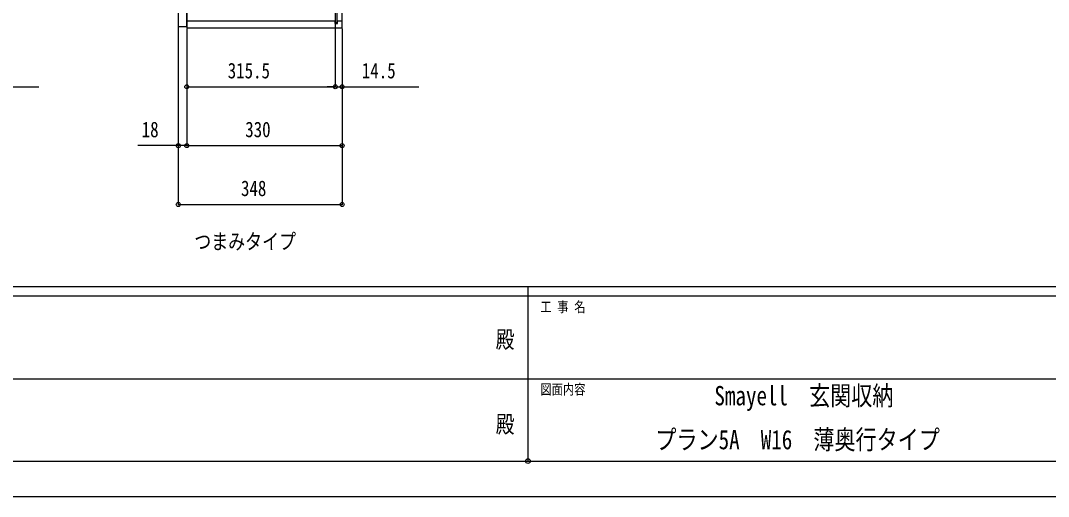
# Model space of a CAD drawing. Units: millimetres, scale not verified. Extents: x -4205 to 4205, y -2970 to 2970.
# Drawn here: x -1083 to 1101, y -2970 to -1959 of the extents above; entities that cross this region are included whole.
import ezdxf
from ezdxf.enums import TextEntityAlignment as Align

# ---------------------------------------------------------------- set-up
doc = ezdxf.new("R2010")
doc.units = ezdxf.units.MM
doc.header["$LTSCALE"] = 20
doc.header["$PDMODE"] = 32
doc.header["$PDSIZE"] = 10
for name, color, linetype in [('0-1_USER1', 3, 'Continuous'), ('0-3_YKK_12', 2, 'Continuous'), ('0-5_YKK_D', 6, 'Continuous'), ('0-6_YKK_ZWAK', 7, 'Continuous')]:
    doc.layers.add(name, color=color, linetype=linetype)
doc.styles.add('ＭＳ ゴシック', font='')
doc.styles.get('ＭＳ ゴシック').set_extended_font_data('MS Gothic')

msp = doc.modelspace()

# ---------------------------------------------------------------- linework, layer by layer
at = {"layer": '0-3_YKK_12'}
for p, q in [((-729.98, -1960), (-414.98, -1960)), ((-414.98, -1965.5), (-414.98, -1960)), ((-414.98, -1965.5), (-409.98, -1965.5)), ((-409.98, -1960), (-399.98, -1960)), ((-409.98, -1965.5), (-409.98, -1960))]:
    msp.add_line(p, q, dxfattribs=at)
for points in [[(-747.98, -1972), (-729.98, -1972), (-729.98, -1198), (-747.98, -1198)], [(-729.98, -1975), (-399.98, -1975), (-399.98, -1195), (-729.98, -1195)], [(-414.48, -1963.75), (-410.48, -1963.75), (-410.48, -1206.25), (-414.48, -1206.25)]]:
    msp.add_lwpolyline(points, close=True, dxfattribs=at)
at = {"layer": '0-5_YKK_D'}
for p, q in [((-414.48, -1964.75), (-414.48, -2101)), ((-414.48, -1964.75), (-414.48, -2101)), ((-747.98, -1973), (-747.98, -2226)), ((-747.98, -1973), (-747.98, -2351)), ((-729.98, -1976), (-729.98, -2101)), ((-729.98, -1976), (-729.98, -2226)), ((-729.98, -1976), (-729.98, -2226)), ((-399.98, -1976), (-399.98, -2101)), ((-399.98, -1976), (-399.98, -2226)), ((-399.98, -1976), (-399.98, -2351)), ((-1206.98, -2100), (-1044.18, -2100)), ((-729.98, -2100), (-414.48, -2100)), ((-414.48, -2100), (-431.48, -2100)), ((-414.48, -2100), (-399.98, -2100)), ((-399.98, -2100), (-237.18, -2100)), ((-729.98, -2225), (-399.98, -2225)), ((-747.98, -2350), (-399.98, -2350))]:
    msp.add_line(p, q, dxfattribs=at)
msp.add_lwpolyline([(-729.98, -2225), (-747.98, -2225), (-833.78, -2225)], dxfattribs=at)
for centre in [(-729.98, -2100), (-414.48, -2100), (-414.48, -2100), (-399.98, -2100), (-747.98, -2225), (-729.98, -2225), (-729.98, -2225), (-399.98, -2225), (-747.98, -2350), (-399.98, -2350)]:
    msp.add_circle(centre, 4.25, dxfattribs=at)
at = {"layer": '0-6_YKK_ZWAK'}
for p, q in [((3895.02, -2525), (-3904.98, -2525)), ((-4.98, -2525), (-4.98, -2895)), ((-4.98, -2545), (-1304.98, -2545)), ((1295.02, -2545), (-4.98, -2545)), ((-1297.48, -2720), (-4.98, -2720)), ((-4.98, -2720), (1295.02, -2720)), ((-1304.98, -2895), (-4.98, -2895)), ((-4.98, -2895), (1295.02, -2895))]:
    msp.add_line(p, q, dxfattribs=at)
msp.add_lwpolyline([(-4205, -2970), (4205, -2970), (4205, 2970), (-4205, 2970)], close=True, dxfattribs=at)
msp.add_point((-4.98, -2895), dxfattribs=at)

# ---------------------------------------------------------------- texts
at = {"layer": '0-1_USER1', "style": 'ＭＳ ゴシック', "width": 0.8}
for s, height, p in [('つまみタイプ', 32.99, (-714, -2455)), ('Smayell\u3000玄関収納', 41.06, (391.15, -2788.83)), ('プラン5A\u3000W16\u3000薄奥行タイプ', 41.06, (265.71, -2882.17))]:
    msp.add_text(s, height=height, dxfattribs=at).set_placement(p, align=Align.BOTTOM_LEFT)
at = {"layer": '0-5_YKK_D', "style": 'ＭＳ ゴシック', "width": 0.8}
for s, p in [('315.5', (-643.03, -2092)), ('14.5', (-357.98, -2092)), ('18', (-825.78, -2217)), ('330', (-605.78, -2217)), ('348', (-614.78, -2342))]:
    msp.add_text(s, height=32.99, dxfattribs=at).set_placement(p, align=Align.BOTTOM_LEFT)
at = {"layer": '0-6_YKK_ZWAK', "style": 'ＭＳ ゴシック', "width": 0.8}
for s, height, p in [('工 事 名', 21.99, (21.27, -2585)), ('殿', 36.66, (-73.67, -2665.83)), ('図面内容', 21.99, (21.27, -2760)), ('殿', 36.66, (-73.67, -2845.83))]:
    msp.add_text(s, height=height, dxfattribs=at).set_placement(p, align=Align.BOTTOM_LEFT)

doc.saveas('drawing.dxf')
